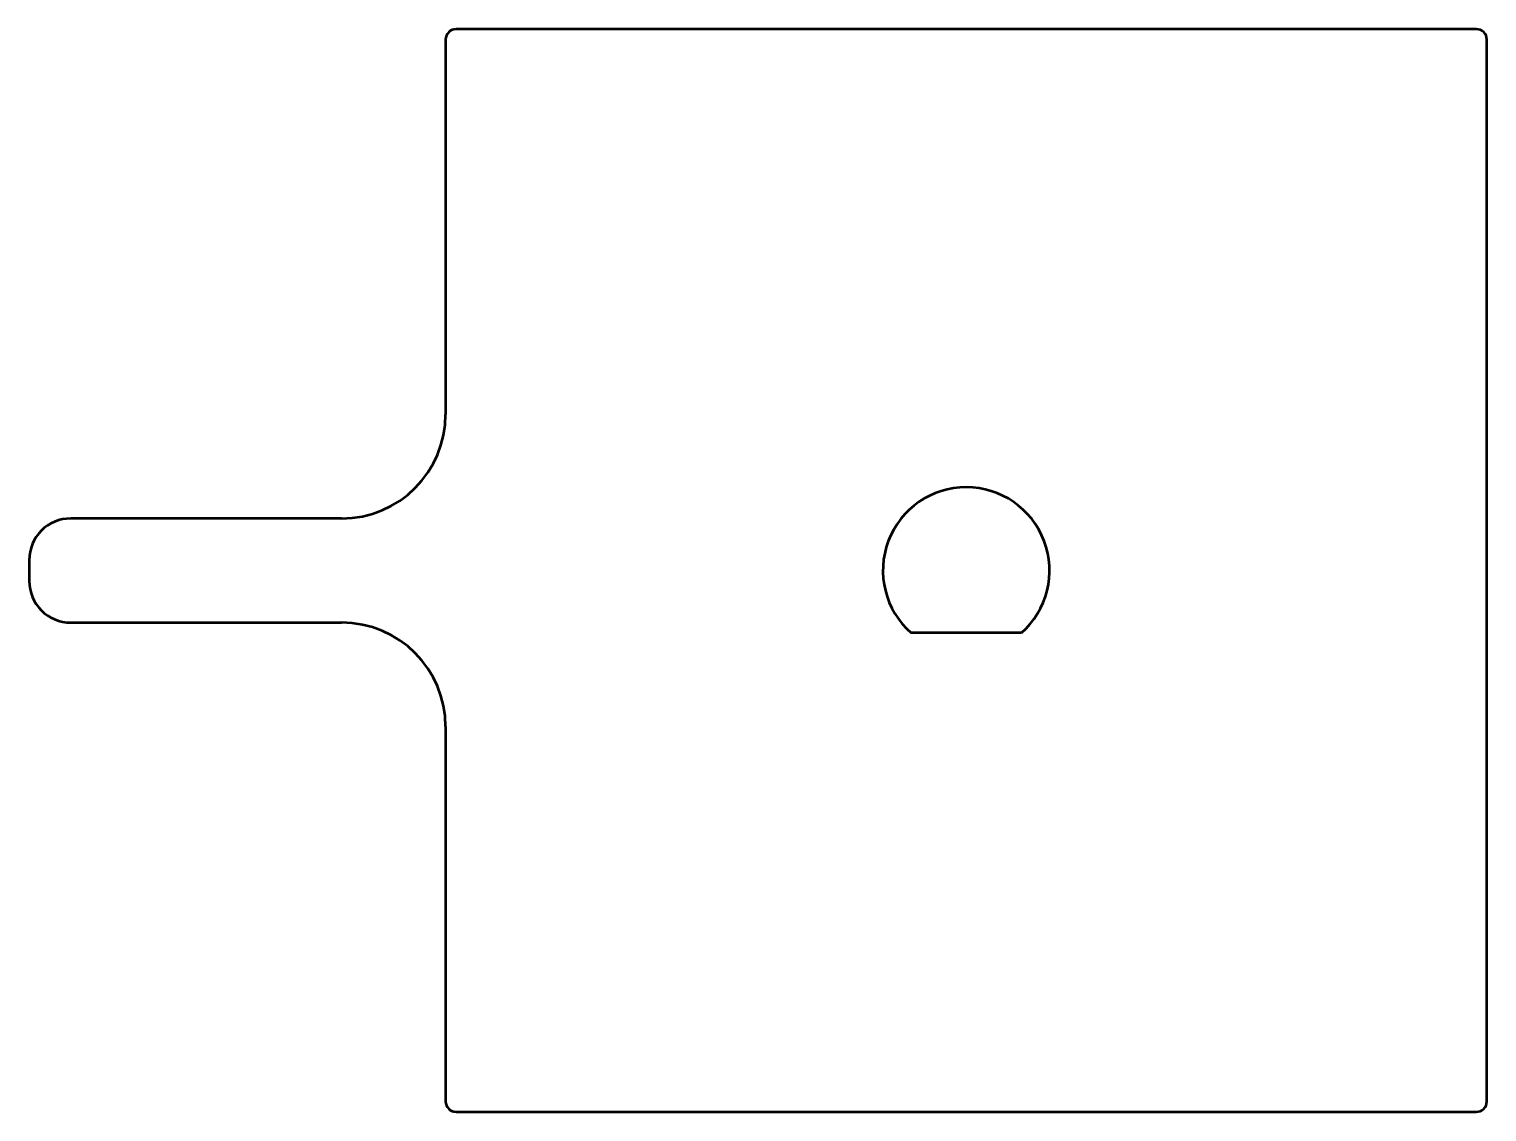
# Model space of a CAD drawing. Header units: millimetres. Extents: x 68.7 to 138.7, y 120.5 to 172.5.
import ezdxf

# ---------------------------------------------------------------- set-up
doc = ezdxf.new("R2010")
doc.units = ezdxf.units.MM
doc.layers.add('Visible (ISO)', color=7, linetype='Continuous', lineweight=50)

msp = doc.modelspace()

# ---------------------------------------------------------------- linework, layer by layer
at = {"layer": 'Visible (ISO)'}
for p, q in [((138.194, 172.533), (89.194, 172.533)), ((88.694, 172.033), (88.694, 154.033)), ((138.694, 121.033), (138.694, 172.033)), ((83.694, 149.033), (70.694, 149.033)), ((68.694, 147.033), (68.694, 146.033)), ((70.694, 144.033), (83.694, 144.033)), ((116.339, 143.533), (111.048, 143.533)), ((88.694, 139.033), (88.694, 121.033)), ((89.194, 120.533), (138.194, 120.533))]:
    msp.add_line(p, q, dxfattribs=at)
for centre, radius, start, end in [((89.194, 172.033), 0.5, 90, 180), ((138.194, 172.033), 0.5, 0, 90), ((83.694, 154.033), 5, 270, 0), ((113.694, 146.533), 4, 311.40962, 228.59038), ((70.694, 147.033), 2, 90, 180), ((70.694, 146.033), 2, 180, 270), ((83.694, 139.033), 5, 0, 90), ((89.194, 121.033), 0.5, 180, 270), ((138.194, 121.033), 0.5, 270, 0)]:
    msp.add_arc(centre, radius, start, end, dxfattribs=at)

doc.saveas('drawing.dxf')
